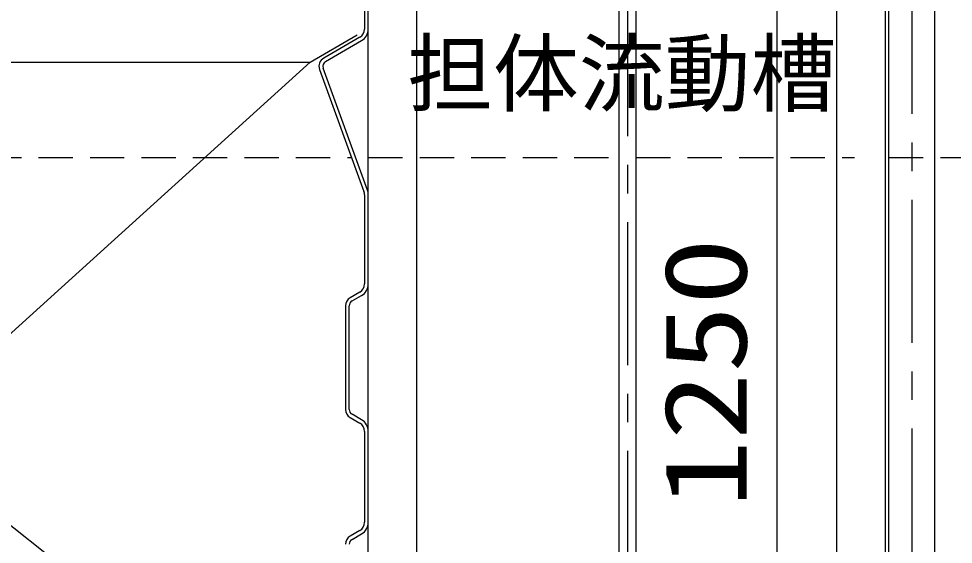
# Model space of a CAD drawing. Units: millimetres, scale not verified. Extents: x -8910 to 8910, y -6308 to 6308.
# Drawn here: x -4737 to -3757, y -2800 to -2249 of the extents above; entities that cross this region are included whole.
import ezdxf
from ezdxf.enums import TextEntityAlignment as Align

# ---------------------------------------------------------------- set-up
doc = ezdxf.new("R2010")
doc.units = ezdxf.units.MM
doc.header["$LTSCALE"] = 30
doc.linetypes.add('CHAIN1', pattern=[8, 5, -1, 1, -1])
doc.linetypes.add('DASHED1', pattern=[1.8, 1.2, -0.6])
doc.layers.add('0-1_空気管', color=3, linetype='Continuous', lineweight=25)
doc.layers.add('1-2_00クル-フ-6寸法', color=132, linetype='Continuous', lineweight=25)
doc.styles.add('ＭＳ ゴシック', font='')
doc.styles.get('ＭＳ ゴシック').set_extended_font_data('MS Gothic')

msp = doc.modelspace()

# ---------------------------------------------------------------- linework, layer by layer
at = {"layer": '0-1_空気管', "linetype": 'CHAIN1'}
for p, q in [((-3800.22, -1719.02), (-3800.22, -3244.61)), ((-4098.4, -1742.41), (-4098.4, -3213.61))]:
    msp.add_line(p, q, dxfattribs=at)
at = {"layer": '0-1_空気管'}
for p, q in [((-4107.4, -1817.41), (-4107.4, -3138.61)), ((-4089.41, -3138.61), (-4089.41, -1819.33)), ((-3879.21, -1821.73), (-3879.21, -3244.61)), ((-4374.21, -1826.16), (-4374.21, -2259.97)), ((-4370.21, -3206.33), (-4370.21, -1826.16)), ((-3828.21, -1831.73), (-3828.21, -3223.7)), ((-3824.21, -3227.49), (-3824.21, -1831.73)), ((-3824.21, -3224.61), (-3824.21, -1913.61)), ((-3776.22, -3224.61), (-3776.22, -1913.61)), ((-4431.17, -2294.61), (-4381.98, -2266.2)), ((-4379.21, -2268.63), (-4416.94, -2290.42)), ((-4414.95, -2293.88), (-4377.21, -2272.09)), ((-5161.81, -2956.31), (-4431.17, -2294.61)), ((-5114.13, -2294.61), (-4431.17, -2294.61)), ((-4421.34, -2302.5), (-4374.81, -2430.33)), ((-4371.06, -2428.96), (-4417.58, -2301.13)), ((-4374.21, -2433.75), (-4374.21, -2527.29)), ((-4416.95, -3040.42), (-5161.81, -2451.9)), ((-4379.21, -2535.95), (-4389.21, -2541.72)), ((-4387.21, -2545.19), (-4377.21, -2539.42)), ((-4394.21, -2550.38), (-4394.21, -2658.84)), ((-4390.21, -2658.84), (-4390.21, -2550.38)), ((-4377.21, -2669.81), (-4387.21, -2664.03)), ((-4389.21, -2667.5), (-4379.21, -2673.27)), ((-4374.21, -2681.93), (-4374.21, -2777.29)), ((-4379.21, -2785.95), (-4389.21, -2791.72)), ((-4387.21, -2795.19), (-4377.21, -2789.41))]:
    msp.add_line(p, q, dxfattribs=at)
at = {"layer": '0-1_空気管', "linetype": 'DASHED1'}
for p, q in [((-5148.06, -2394.61), (-4387.81, -2394.61)), ((-4370.21, -2394.61), (-4107.4, -2394.61)), ((-4089.41, -2394.61), (-3860.25, -2394.61)), ((-3824.21, -2394.61), (-3618.51, -2394.61))]:
    msp.add_line(p, q, dxfattribs=at)
at = {"layer": '0-1_空気管'}
msp.add_lwpolyline([(-4337.58, -3243.81), (-4319.21, -3244.61), (-4319.21, -2004.61)], dxfattribs=at)
for centre, radius, start, end in [((-4384.21, -2259.97), 10, 300, 0), ((-4384.21, -2259.97), 14, 300, 0), ((-4411.95, -2299.08), 10, 119.99998, 200), ((-4411.95, -2299.08), 6, 119.99998, 200), ((-4384.21, -2433.75), 10, 0, 20), ((-4384.21, -2433.75), 14, 0, 20), ((-4384.21, -2527.29), 10, 300, 0), ((-4384.21, -2527.29), 14, 300, 0), ((-4384.21, -2550.38), 10, 119.99998, 179.99998), ((-4384.21, -2550.38), 6, 119.99998, 179.99998), ((-4384.21, -2658.84), 10, 180, 240), ((-4384.21, -2658.84), 6, 180, 240), ((-4384.21, -2681.93), 10, 0, 59.99997), ((-4384.21, -2681.93), 14, 0, 59.99997), ((-4384.21, -2777.29), 10, 300, 0), ((-4384.21, -2777.29), 14, 300, 0), ((-4384.21, -2800.38), 10, 119.99998, 179.99998), ((-4384.21, -2800.38), 6, 119.99998, 179.99998)]:
    msp.add_arc(centre, radius, start, end, dxfattribs=at)
at = {"layer": '1-2_00クル-フ-6寸法', "color": 4}
msp.add_line((-3941.71, -1994.61), (-3941.71, -3244.61), dxfattribs=at)

# ---------------------------------------------------------------- texts
at = {"layer": '0-1_空気管', "color": 4, "style": 'ＭＳ ゴシック'}
msp.add_text('担体流動槽', height=65.98, dxfattribs=at).set_placement((-4329.34, -2359.31), align=Align.BOTTOM_LEFT)
at = {"layer": '1-2_00クル-フ-6寸法', "color": 3, "style": 'ＭＳ ゴシック', "width": 1.2}
msp.add_text('1250', height=86.66, rotation=90, dxfattribs=at).set_placement((-3947.56, -2761.9), align=Align.BOTTOM_LEFT)

doc.saveas('drawing.dxf')
